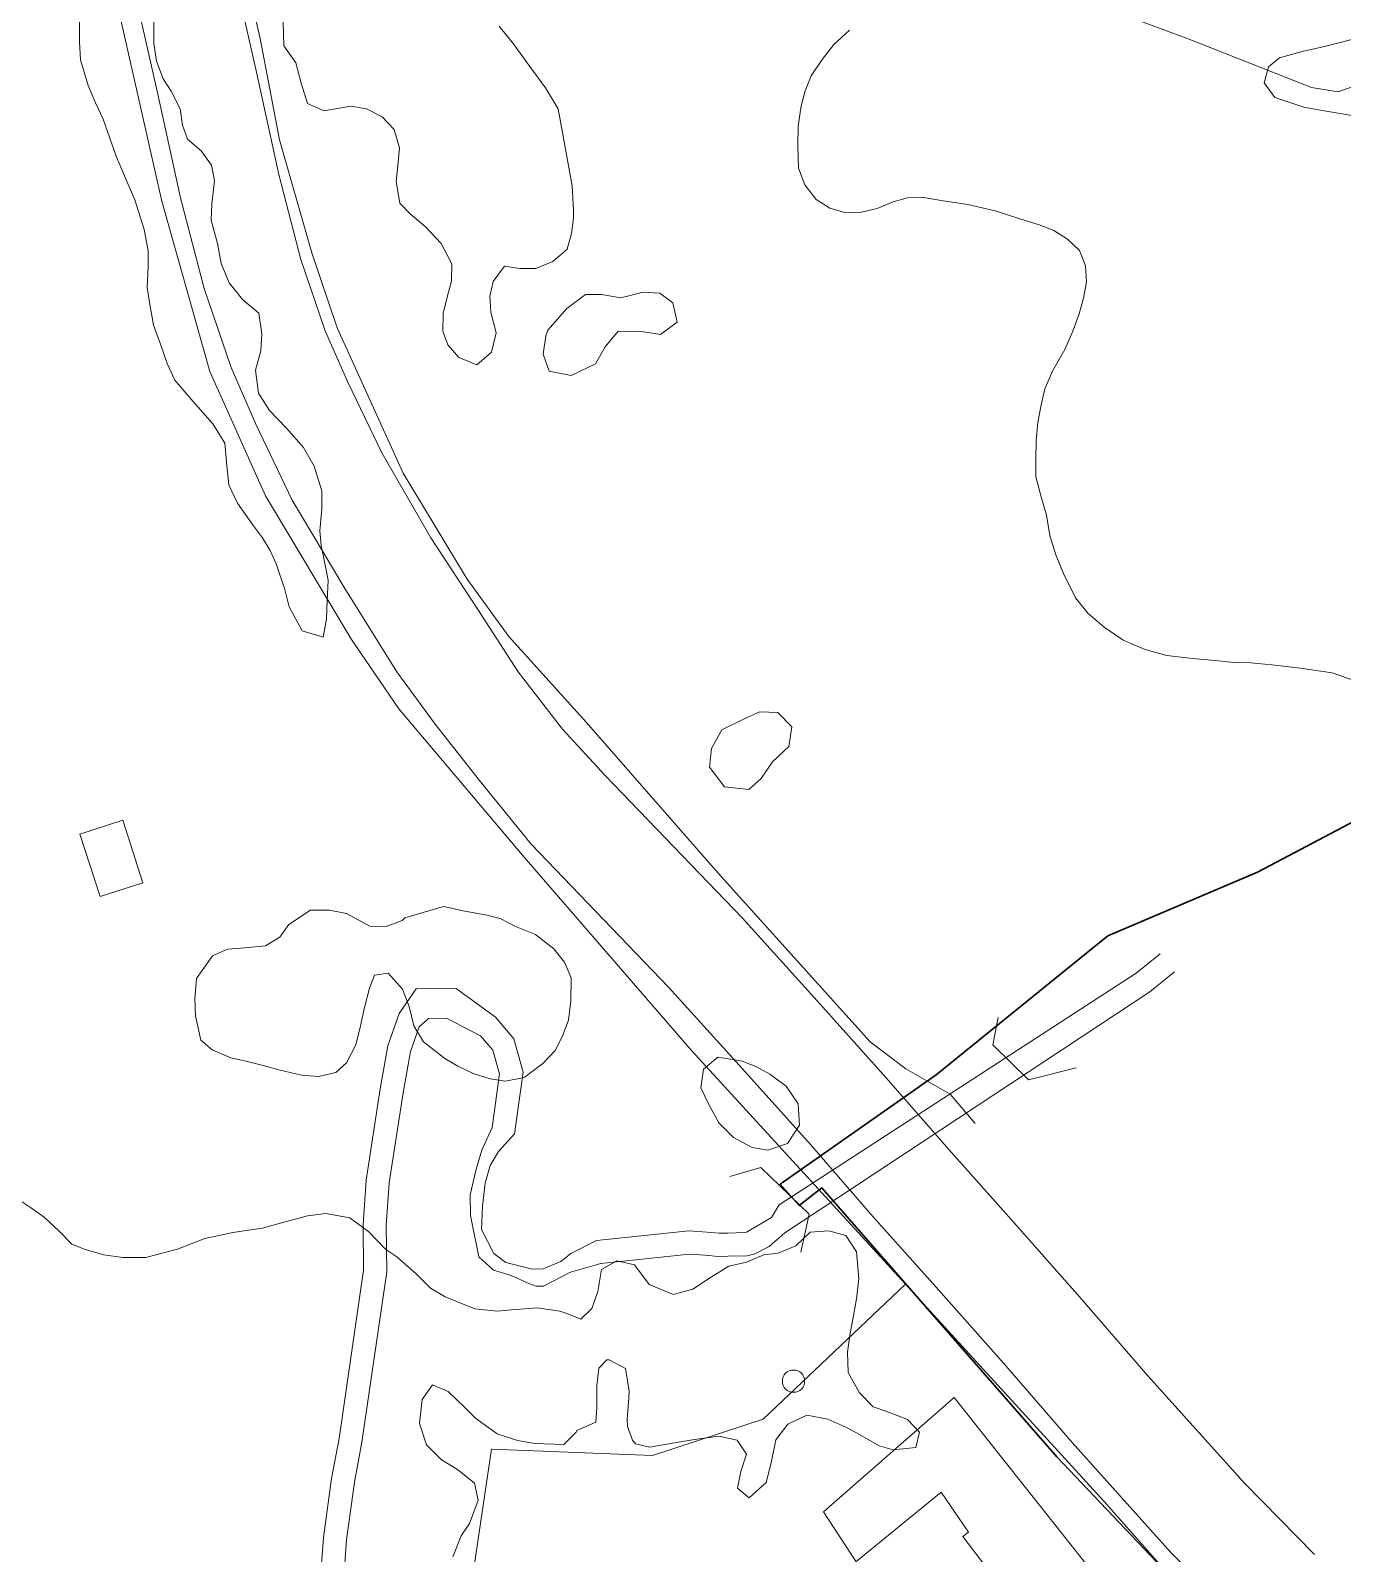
# Model space of a CAD drawing. Header units: metres. Extents: x 4652992 to 4879070, y 2074171 to 2309877.
# Drawn here: x 4654319.1 to 4654410.1, y 2308786.2 to 2308891.9 of the extents above; entities that cross this region are included whole.
import ezdxf

# ---------------------------------------------------------------- set-up
doc = ezdxf.new("R2010")
doc.units = ezdxf.units.M
doc.header["$MEASUREMENT"] = 0
doc.linetypes.add('DGN Style 3', pattern=[92.779933, 66.271381, -26.508552])
for name, color, linetype, lineweight in [('Level 18', 5, 'Continuous', 0), ('Level 2', 6, 'Continuous', 0), ('Level 20', 30, 'DGN Style 3', 0), ('Level 31', 38, 'Continuous', 0), ('Level 37', 3, 'Continuous', 0), ('Level 40', 1, 'Continuous', 0), ('Level 47', 6, 'Continuous', 0), ('Level 61', 4, 'Continuous', 0)]:
    doc.layers.add(name, color=color, linetype=linetype, lineweight=lineweight)
doc.layers.add('Limite', color=38, linetype='Continuous', lineweight=0, plot=False)

# ---------------------------------------------------------------- blocks, each defined once
blk = doc.blocks.new('POSTE_1')
at = {"layer": 'Level 61'}
blk.add_circle((-0.000047, -0.000019, -0.000024), 0.770001, dxfattribs=at)

msp = doc.modelspace()

# ---------------------------------------------------------------- linework, layer by layer
at = {"layer": 'Level 18', "color": 30}
for points in [[(4654408.185294, 2308786.147624, 1306.72987), (4654403.328991, 2308791.095168, 1306.38612), (4654396.613391, 2308798.555587, 1306.08612), (4654391.891044, 2308804.014549, 1305.76112), (4654387.138521, 2308809.382773, 1305.52987), (4654382.787087, 2308814.243391, 1305.40487), (4654378.45978, 2308819.2369, 1305.34237), (4654373.454791, 2308824.799345, 1305.42362), (4654368.466723, 2308830.304058, 1305.49237), (4654358.913801, 2308840.242278, 1305.58612), (4654355.988364, 2308843.421983, 1305.64862), (4654352.919092, 2308847.412944, 1305.70487), (4654350.157616, 2308851.669231, 1305.84237), (4654346.845952, 2308856.696398, 1306.12362), (4654343.442677, 2308862.594694, 1306.51737), (4654341.088858, 2308867.51184, 1306.78612), (4654339.525522, 2308871.078632, 1307.04862), (4654337.836768, 2308876.019027, 1307.42362), (4654336.307444, 2308881.92521, 1307.76112), (4654334.757459, 2308889.021381, 1308.24237), (4654333.13934, 2308896.198281, 1308.94862)], [(4654403.022573, 2308781.393626, 1306.732417), (4654398.216882, 2308786.289608, 1306.388667), (4654391.35363, 2308793.914054, 1306.088667), (4654386.612309, 2308799.394949, 1305.788667), (4654381.899324, 2308804.718514, 1305.557417), (4654377.523109, 2308809.606811, 1305.407417), (4654373.201578, 2308814.593657, 1305.344917), (4654368.248564, 2308820.098337, 1305.426167), (4654363.338072, 2308825.517439, 1305.494917), (4654353.803562, 2308835.436504, 1305.588667), (4654350.216395, 2308839.867814, 1305.948127), (4654347.155742, 2308843.766335, 1305.980053), (4654344.479755, 2308847.407747, 1306.128942), (4654340.80788, 2308853.292982, 1306.282942), (4654337.232138, 2308859.322679, 1306.519917), (4654334.711304, 2308864.588719, 1306.788667), (4654332.983045, 2308868.531789, 1307.051167), (4654331.113009, 2308874.002515, 1307.426167), (4654329.483137, 2308880.297011, 1307.763667), (4654327.909486, 2308887.501533, 1308.244917), (4654326.292631, 2308894.672825, 1308.951167)]]:
    msp.add_polyline3d(points, dxfattribs=at)
at = {"layer": 'Level 2'}
for points in [[(4654339.086096, 2308783.043416, 1303.004272), (4654339.398316, 2308787.321829, 1302.979272), (4654339.948513, 2308791.414843, 1302.804272), (4654340.478337, 2308794.207206, 1302.754272), (4654342.175864, 2308805.883416, 1302.129272), (4654342.146185, 2308809.026283, 1301.979272), (4654342.357108, 2308812.12367, 1301.916772), (4654343.333443, 2308818.458088, 1301.491772), (4654343.873188, 2308821.457726, 1301.391772), (4654344.655475, 2308823.688877, 1301.391772), (4654345.833329, 2308825.40045, 1301.391772), (4654348.595301, 2308825.429459, 1301.391772), (4654351.329002, 2308823.429644, 1301.391772), (4654352.601139, 2308821.926892, 1301.391772), (4654353.252841, 2308819.621921, 1301.379272), (4654352.664631, 2308815.340967, 1301.091772), (4654351.550396, 2308814.110268, 1301.014342), (4654350.965396, 2308813.143227, 1300.943324), (4654350.609262, 2308811.919785, 1300.921367), (4654350.430028, 2308810.34821, 1300.916772), (4654350.366747, 2308808.692922, 1300.916772), (4654351.220235, 2308807.033515, 1300.886598), (4654352.060047, 2308806.414256, 1300.830436), (4654353.899551, 2308805.94773, 1300.673), (4654354.638846, 2308805.977134, 1300.65759), (4654355.866573, 2308806.473276, 1300.629272), (4654356.565232, 2308807.039888, 1300.629272), (4654358.347649, 2308807.934912, 1300.629272), (4654364.761484, 2308808.600787, 1300.366772), (4654366.017241, 2308808.526266, 1300.379272), (4654366.857956, 2308808.447806, 1300.379272), (4654367.453552, 2308808.456097, 1300.379272), (4654368.596911, 2308808.491111, 1300.379272), (4654368.765755, 2308808.523161, 1300.379272), (4654370.492433, 2308809.526705, 1300.377514), (4654371.016383, 2308810.41725, 1300.365552), (4654395.8043, 2308826.492564, 1300.004272), (4654397.454278, 2308827.827958, 1299.954272)], [(4654340.691696, 2308782.8904, 1303), (4654341.002951, 2308787.155585, 1302.975), (4654341.540828, 2308791.15695, 1302.8), (4654342.069036, 2308793.940793, 1302.75), (4654343.789444, 2308805.774392, 1302.125), (4654343.759182, 2308808.97905, 1301.975), (4654343.961206, 2308811.945757, 1301.9125), (4654344.92402, 2308818.192451, 1301.4875), (4654345.437402, 2308821.045579, 1301.3875), (4654346.041698, 2308822.769085, 1301.3875), (4654346.67822, 2308823.346071, 1301.3875), (4654347.929898, 2308823.363496, 1301.3875), (4654350.306021, 2308822.142413, 1301.3875), (4654351.144587, 2308821.15183, 1301.3875), (4654351.609494, 2308819.507525, 1301.375), (4654351.09891, 2308815.791529, 1301.0875), (4654350.381019, 2308814.200434, 1301), (4654349.992239, 2308812.881904, 1300.925), (4654349.570418, 2308811.096623, 1300.9125), (4654349.605275, 2308809.671437, 1300.9125), (4654350.172603, 2308806.811915, 1300.9125), (4654351.187233, 2308805.872019, 1300.875), (4654352.421158, 2308805.503301, 1300.7875), (4654353.638032, 2308804.954951, 1300.679148), (4654354.163695, 2308804.771454, 1300.647756), (4654354.658835, 2308804.769404, 1300.632723), (4654356.543607, 2308805.737561, 1300.625), (4654358.656366, 2308806.345817, 1300.625), (4654364.797213, 2308806.983351, 1300.3625), (4654365.894528, 2308806.918233, 1300.375), (4654366.79408, 2308806.834282, 1300.375), (4654367.489456, 2308806.843962, 1300.375), (4654368.773026, 2308806.88327, 1300.375), (4654369.291024, 2308806.981595, 1300.375), (4654370.33458, 2308807.510651, 1300.375), (4654371.40608, 2308808.479588, 1300.375), (4654396.757491, 2308825.189597, 1300), (4654398.468708, 2308826.574555, 1299.95)]]:
    msp.add_polyline3d(points, dxfattribs=at)
at = {"layer": 'Level 20', "linetype": 'Continuous'}
msp.add_polyline3d([(4654411.182799, 2308888.141687, 1304.97572), (4654409.826727, 2308887.656783, 1304.88822), (4654407.977461, 2308887.948487, 1304.77572), (4654399.401263, 2308891.339712, 1301.66322), (4654394.413092, 2308893.174396, 1300.01322)], dxfattribs=at)
at = {"layer": 'Level 31'}
msp.add_polyline3d([(4654382.501945, 2308774.806129, 1309.226606), (4654375.332256, 2308784.812472, 1309.270356), (4654382.268959, 2308790.463888, 1309.232856), (4654384.172811, 2308787.690341, 1309.282856), (4654383.763666, 2308787.391853, 1309.295356), (4654389.299313, 2308780.139938, 1309.370356), (4654386.226963, 2308778.031725, 1310.851606), (4654386.465841, 2308777.690001, 1310.851606), (4654382.501945, 2308774.806129, 1309.226606)], dxfattribs=at)
msp.add_3dface([(4654323.900934, 2308831.803296, 1317.60973), (4654322.497577, 2308836.14856, 1317.65973), (4654325.467516, 2308837.107738, 1316.94723), (4654326.870873, 2308832.762474, 1316.80348)], dxfattribs=at)
at = {"layer": 'Level 37'}
for points in [[(4654379.788987, 2308804.918136, 1307.881605), (4654364.937699, 2308821.113465, 1307.281605), (4654353.324716, 2308834.551395, 1307.519105), (4654344.633436, 2308844.846601, 1307.694105), (4654341.351093, 2308849.646029, 1307.831605), (4654335.374187, 2308859.610974, 1309.694105), (4654331.519924, 2308868.247922, 1309.756605), (4654328.184102, 2308880.067136, 1309.956605), (4654324.671113, 2308895.628356, 1311.869105), (4654320.722692, 2308909.230167, 1316.156605), (4654317.127436, 2308919.609494, 1317.644105), (4654314.173976, 2308926.38669, 1317.794105), (4654310.174192, 2308931.777115, 1317.281605), (4654304.437763, 2308937.741711, 1316.819105), (4654299.004421, 2308939.861161, 1318.694105)], [(4654384.615449, 2308816.057209, 1307.33822), (4654382.896341, 2308818.084098, 1307.16322), (4654379.813758, 2308819.851575, 1307.17572), (4654377.328296, 2308821.735874, 1307.12572), (4654366.79413, 2308833.440605, 1307.22572), (4654357.629964, 2308843.920292, 1307.46322), (4654352.252777, 2308849.846575, 1307.67572), (4654349.378044, 2308853.830691, 1307.63822), (4654344.918079, 2308861.192076, 1307.93822), (4654340.343803, 2308871.265139, 1308.57572), (4654338.59689, 2308876.48324, 1308.95072), (4654336.334381, 2308884.317377, 1309.61322), (4654334.998878, 2308891.359929, 1310.20072), (4654331.978251, 2308904.571351, 1311.82572), (4654329.67575, 2308915.681208, 1313.71322), (4654328.340247, 2308922.723761, 1314.12572), (4654326.488105, 2308931.761309, 1314.575348)], [(4654402.073975, 2308780.215484, 1309.492243), (4654393.563303, 2308789.838061, 1308.354743), (4654379.788987, 2308804.918136, 1307.881605), (4654369.921347, 2308795.547043, 1309.244105), (4654362.221185, 2308793.009866, 1308.569105), (4654351.063643, 2308793.460606, 1308.319105), (4654349.130675, 2308780.508235, 1309.544105)], [(4654376.358819, 2308785.648825, 1309.264807), (4654374.1064, 2308789.099682, 1309.027307), (4654383.164854, 2308797.031426, 1308.864807), (4654402.344328, 2308772.835177, 1308.852307), (4654409.011999, 2308763.810841, 1309.527307)]]:
    msp.add_polyline3d(points, dxfattribs=at)
at = {"layer": 'Level 40', "color": 3}
for points in [[(4654327.62538, 2308892.559571, 1314.464725), (4654327.625143, 2308891.03477, 1314.364725), (4654327.80815, 2308889.777815, 1314.189725), (4654328.268316, 2308888.554637, 1313.839725), (4654328.820611, 2308887.696744, 1313.539725), (4654329.443311, 2308886.472699, 1313.314725), (4654329.623521, 2308885.352374, 1313.027225), (4654329.963468, 2308884.367813, 1312.752225), (4654330.902845, 2308883.551924, 1312.402225), (4654331.620471, 2308882.556534, 1311.989725), (4654331.83639, 2308881.484495, 1311.864725), (4654331.659513, 2308879.881311, 1311.839725), (4654331.593572, 2308878.749078, 1311.864725), (4654332.035824, 2308877.120557, 1312.039725), (4654332.305247, 2308875.739747, 1312.352225), (4654332.851828, 2308874.392713, 1312.552225), (4654333.809, 2308873.219768, 1312.789725), (4654334.918409, 2308872.292799, 1312.889725), (4654335.125817, 2308870.86825, 1312.902225), (4654335.050473, 2308869.683184, 1312.814725), (4654334.674461, 2308868.332258, 1312.539725), (4654334.879965, 2308866.744662, 1312.277225), (4654335.643595, 2308865.550714, 1312.114725), (4654336.832814, 2308864.310426, 1311.964725), (4654338.003226, 2308862.964472, 1311.777225), (4654338.74805, 2308861.664858, 1311.602225), (4654339.286121, 2308859.965314, 1311.527225), (4654339.280289, 2308858.713774, 1311.514725), (4654339.143823, 2308857.185292, 1311.539725), (4654339.232916, 2308856.162406, 1311.564725), (4654339.499541, 2308854.918226, 1311.564725), (4654339.727661, 2308853.76239, 1311.564725), (4654339.662612, 2308852.33048, 1311.589725), (4654339.604169, 2308851.088034, 1311.614725), (4654339.378491, 2308849.820038, 1311.702225), (4654337.907294, 2308850.237731, 1311.777225), (4654337.013148, 2308851.917139, 1311.777225), (4654336.710814, 2308853.113033, 1311.789725), (4654336.107932, 2308854.905468, 1311.864725), (4654335.701269, 2308855.819875, 1311.889725), (4654335.153676, 2308856.704184, 1311.914725), (4654334.544069, 2308857.544755, 1311.964725), (4654333.437576, 2308859.097495, 1312.039725), (4654332.824279, 2308860.374373, 1312.052225), (4654332.686383, 2308861.732447, 1312.089725), (4654332.555094, 2308863.279985, 1312.214725), (4654331.70975, 2308864.624205, 1312.414725), (4654331.033427, 2308865.39462, 1312.527225), (4654330.335501, 2308866.196, 1312.614725), (4654329.073972, 2308867.639393, 1312.689725), (4654328.54709, 2308868.792415, 1312.664725), (4654328.084127, 2308870.152223, 1312.564725), (4654327.61176, 2308871.459198, 1312.552225), (4654327.356442, 2308872.919259, 1312.452225), (4654327.154628, 2308874.070547, 1312.414725), (4654327.219677, 2308875.502457, 1312.414725), (4654327.233008, 2308876.643784, 1312.452225), (4654326.951385, 2308878.108392, 1312.589725), (4654326.311901, 2308880.152218, 1312.727225), (4654325.772819, 2308881.389037, 1312.789725), (4654325.007403, 2308883.182339, 1312.839725), (4654324.110578, 2308885.760778, 1312.839725), (4654323.578995, 2308886.887384, 1312.964725), (4654323.061516, 2308888.09324, 1313.127225), (4654322.53755, 2308889.872033, 1313.364725), (4654322.464466, 2308891.137216, 1313.764725), (4654322.472202, 2308892.551804, 1314.014725)], [(4654351.598026, 2308892.215017, 1313.04447), (4654352.553005, 2308891.012704, 1312.98197), (4654353.710372, 2308889.420545, 1312.98197), (4654354.802764, 2308887.921506, 1312.94447), (4654355.688759, 2308886.485417, 1312.81947), (4654356.663343, 2308881.130266, 1312.00697), (4654356.739401, 2308879.424589, 1311.80697), (4654356.750314, 2308878.876724, 1311.73197), (4654356.618528, 2308877.834825, 1311.01947), (4654356.314197, 2308876.740832, 1310.83197), (4654355.316238, 2308875.875844, 1310.66947), (4654354.142283, 2308875.396142, 1310.55697), (4654353.027122, 2308875.397668, 1310.38197), (4654351.966747, 2308875.553524, 1310.00697), (4654351.177912, 2308874.48862, 1309.48197), (4654350.940561, 2308873.464955, 1309.36947), (4654351.015171, 2308872.360107, 1309.28197), (4654351.385538, 2308870.931184, 1309.20697), (4654351.065006, 2308869.594298, 1309.10697), (4654350.035924, 2308868.707387, 1309.08197), (4654348.79482, 2308869.222048, 1309.04447), (4654348.025302, 2308870.092038, 1309.03197), (4654347.680046, 2308871.052541, 1309.03197), (4654347.708272, 2308872.276122, 1309.08197), (4654348.009874, 2308873.507081, 1309.20697), (4654348.273616, 2308874.526187, 1309.54447), (4654348.29711, 2308875.723286, 1309.88197), (4654347.569461, 2308877.132025, 1310.11947), (4654346.446671, 2308878.308726, 1310.45697), (4654345.430169, 2308879.166779, 1310.84447), (4654344.694503, 2308879.921726, 1311.48197), (4654344.44863, 2308881.438342, 1311.74447), (4654344.56349, 2308882.537762, 1311.91947), (4654344.675623, 2308883.774149, 1312.20697), (4654344.303251, 2308885.039624, 1312.43197), (4654343.480951, 2308885.918731, 1312.65697), (4654342.381268, 2308886.463564, 1312.79447), (4654341.299234, 2308886.65046, 1312.83197), (4654339.448576, 2308886.342241, 1312.90697), (4654338.286646, 2308886.843227, 1312.86947), (4654337.858763, 2308888.254786, 1312.80697), (4654337.483663, 2308889.657228, 1312.74447), (4654336.634248, 2308890.841308, 1312.68197), (4654336.60624, 2308892.511386, 1312.56947)], [(4654411.607862, 2308846.559402, 1306.85697), (4654409.390728, 2308847.327103, 1306.35697), (4654407.202288, 2308847.650006, 1305.83197), (4654405.21671, 2308847.8829, 1305.45697), (4654403.762533, 2308848.024035, 1305.03197), (4654402.617497, 2308848.05681, 1304.58197), (4654401.2696, 2308848.179594, 1304.20697), (4654399.709142, 2308848.339081, 1303.90697), (4654397.936124, 2308848.535271, 1303.65697), (4654396.424158, 2308848.961288, 1303.40697), (4654394.897844, 2308849.609703, 1303.20697), (4654393.579442, 2308850.49712, 1303.03197), (4654392.439857, 2308851.463621, 1302.93197), (4654391.595067, 2308852.54416, 1302.80697), (4654390.750677, 2308854.229416, 1302.68197), (4654390.220078, 2308855.530605, 1302.60697), (4654389.805457, 2308856.866749, 1302.48197), (4654389.569653, 2308858.281977, 1302.40697), (4654389.198474, 2308859.555639, 1302.35697), (4654388.846691, 2308860.935912, 1302.30697), (4654388.837795, 2308862.092038, 1302.30697), (4654388.867691, 2308863.461386, 1302.28197), (4654388.98447, 2308864.705772, 1302.28197), (4654389.20753, 2308865.931806, 1302.28197), (4654389.464333, 2308867.042052, 1302.35697), (4654390.02563, 2308868.319643, 1302.45697), (4654390.838279, 2308869.773753, 1302.48197), (4654391.399576, 2308871.051344, 1302.53197), (4654391.835196, 2308872.240674, 1302.60697), (4654392.145139, 2308873.341745, 1302.73197), (4654392.348802, 2308874.461167, 1302.90697), (4654392.277067, 2308875.573162, 1303.10697), (4654391.867095, 2308876.633601, 1303.25697), (4654391.026953, 2308877.438436, 1303.43197), (4654390.094879, 2308878.039223, 1303.58197), (4654389.070871, 2308878.435962, 1303.75697), (4654387.718325, 2308878.834451, 1304.00697), (4654386.013195, 2308879.403782, 1304.10697), (4654384.11955, 2308879.840724, 1304.10697), (4654382.40937, 2308880.081044, 1304.10697), (4654380.921449, 2308880.337967, 1304.03197), (4654379.926136, 2308880.289908, 1303.90697), (4654378.945169, 2308880.019451, 1303.73197), (4654377.819129, 2308879.554122, 1303.65697), (4654376.731883, 2308879.302016, 1303.60697), (4654375.577149, 2308879.281485, 1303.55697), (4654374.533744, 2308879.571613, 1303.48197), (4654373.60167, 2308880.1724, 1303.43197), (4654372.800321, 2308881.190458, 1303.38197), (4654372.356606, 2308882.366684, 1303.35697), (4654372.309316, 2308883.914302, 1303.28197), (4654372.339212, 2308885.28365, 1303.20697), (4654372.538227, 2308886.678778, 1303.15697), (4654372.838472, 2308887.726542, 1303.10697), (4654373.244997, 2308888.755955, 1303.08197), (4654373.999457, 2308889.890231, 1303.08197), (4654374.850499, 2308890.952849, 1303.05697), (4654375.904403, 2308891.925458, 1303.05697)], [(4654410.758175, 2308891.295255, 1307.80697), (4654408.859081, 2308890.79847, 1307.80697), (4654407.317619, 2308890.459853, 1307.68197), (4654405.75676, 2308890.014624, 1307.50697), (4654404.983305, 2308889.378453, 1307.33197), (4654404.673361, 2308888.277382, 1307.25697), (4654405.42157, 2308887.2685, 1307.25697), (4654407.435842, 2308886.590808, 1307.40697), (4654408.711203, 2308886.370589, 1307.53197), (4654410.092844, 2308886.132017, 1307.63197), (4654411.580765, 2308885.875094, 1307.75697)], [(4654356.294277, 2308872.610565, 1304.53197), (4654357.58767, 2308873.591028, 1304.34447), (4654358.692084, 2308873.594101, 1304.09447), (4654360.041486, 2308873.347353, 1303.76947), (4654361.591464, 2308873.757771, 1303.45072), (4654362.750772, 2308873.682191, 1303.26947), (4654363.649801, 2308873.001258, 1303.15697), (4654363.950489, 2308871.676472, 1303.16322), (4654362.788224, 2308870.811733, 1303.34447), (4654361.460779, 2308871.02702, 1303.51322), (4654359.851527, 2308871.05574, 1303.71322), (4654358.939061, 2308869.968021, 1304.08197), (4654358.268868, 2308868.769306, 1304.38822), (4654356.595597, 2308867.978933, 1304.55072), (4654355.061221, 2308868.271444, 1304.54447), (4654354.637978, 2308869.451355, 1304.51322), (4654354.837317, 2308870.717506, 1304.46947), (4654354.963016, 2308871.110881, 1304.46322), (4654356.294277, 2308872.610565, 1304.53197)], [(4654369.674754, 2308844.638523, 1307.085095), (4654370.927038, 2308844.573949, 1307.035095), (4654371.90228, 2308843.579822, 1306.997595), (4654371.684066, 2308842.2134, 1307.022595), (4654370.541399, 2308841.130314, 1307.053845), (4654369.774226, 2308839.996229, 1307.141345), (4654368.909572, 2308839.236854, 1307.278845), (4654367.238098, 2308839.415027, 1307.328845), (4654366.194425, 2308840.792619, 1307.247595), (4654366.318288, 2308842.092723, 1307.066345), (4654367.045244, 2308843.385163, 1306.966345), (4654368.550565, 2308844.116627, 1306.960095), (4654369.674754, 2308844.638523, 1307.085095)], [(4654347.720538, 2308831.110377, 1312.845975), (4654349.095179, 2308830.819514, 1312.570975), (4654350.735636, 2308830.509788, 1312.133475), (4654351.666352, 2308830.295446, 1311.745975), (4654352.723676, 2308829.735805, 1311.445975), (4654354.103725, 2308829.174448, 1311.045975), (4654355.378065, 2308828.173057, 1310.395975), (4654356.13014, 2308827.261691, 1310.170975), (4654356.578943, 2308826.159995, 1310.058475), (4654356.563837, 2308824.572183, 1310.058475), (4654356.403394, 2308823.225074, 1310.033475), (4654355.953002, 2308822.062725, 1310.020975), (4654355.487839, 2308821.118571, 1310.008475), (4654354.626294, 2308820.215787, 1310.008475), (4654353.323526, 2308819.254276, 1310.008475), (4654352.038037, 2308818.990648, 1309.920975), (4654350.962709, 2308819.149049, 1309.895975), (4654349.79427, 2308819.539149, 1309.895975), (4654348.727582, 2308820.046491, 1309.883475), (4654347.826937, 2308820.579124, 1309.845975), (4654346.336305, 2308821.725623, 1309.820975), (4654345.673913, 2308822.83718, 1309.845975), (4654345.35027, 2308824.186864, 1309.908475), (4654344.8894, 2308825.371509, 1309.908475), (4654343.878171, 2308826.489284, 1310.108475), (4654342.938816, 2308826.354685, 1310.533475), (4654342.58747, 2308825.444824, 1310.820975), (4654342.239552, 2308824.103074, 1311.133475), (4654341.957907, 2308822.830769, 1311.445975), (4654341.640784, 2308821.510667, 1311.858475), (4654340.988871, 2308820.27523, 1312.258475), (4654340.247804, 2308819.594284, 1312.520975), (4654339.040655, 2308819.317152, 1312.945975), (4654337.872941, 2308819.410609, 1313.358475), (4654336.298756, 2308819.78978, 1313.533475), (4654335.299065, 2308820.069924, 1313.533475), (4654333.907674, 2308820.417587, 1314.308475), (4654332.972277, 2308820.60578, 1314.733475), (4654331.67525, 2308821.179782, 1315.133475), (4654330.876356, 2308821.829657, 1315.508475), (4654330.509126, 2308823.537285, 1315.620975), (4654330.475433, 2308824.702209, 1315.558475), (4654330.593013, 2308826.110619, 1315.395975), (4654331.685425, 2308827.701426, 1314.983475), (4654332.737873, 2308828.166961, 1314.708475), (4654333.964474, 2308828.252046, 1314.433475), (4654335.361802, 2308828.388572, 1314.120975), (4654336.35932, 2308828.998356, 1313.808475), (4654336.997912, 2308829.858703, 1313.470975), (4654338.497519, 2308830.867153, 1312.745975), (4654339.814528, 2308830.855786, 1312.420975), (4654340.984945, 2308830.627082, 1312.120975), (4654342.60542, 2308829.75472, 1312.045975), (4654343.756385, 2308829.718062, 1312.045975), (4654344.856377, 2308830.148446, 1312.033475), (4654345.050513, 2308830.330632, 1312.020975), (4654347.720538, 2308831.110377, 1312.845975)], [(4654368.455935, 2308820.387357, 1309.991345), (4654369.398146, 2308820.006159, 1309.878845), (4654370.369481, 2308819.483182, 1309.828845), (4654371.505058, 2308818.658381, 1309.828845), (4654372.347501, 2308817.419119, 1309.878845), (4654372.438954, 2308815.95371, 1309.903845), (4654371.607774, 2308814.674663, 1309.903845), (4654370.238281, 2308814.199538, 1309.903845), (4654369.151891, 2308814.386769, 1309.853845), (4654367.855186, 2308815.075229, 1309.753845), (4654366.837292, 2308816.098563, 1309.666345), (4654366.136883, 2308817.36805, 1309.591345), (4654365.581137, 2308818.530551, 1309.541345), (4654365.762059, 2308819.83961, 1309.528845), (4654366.755333, 2308820.653092, 1309.566345), (4654367.475535, 2308820.556322, 1309.641345), (4654368.455935, 2308820.387357, 1309.991345)], [(4654318.027934, 2308810.931093, 1324.483475), (4654319.072398, 2308810.219155, 1324.795975), (4654320.018131, 2308809.550814, 1325.033475), (4654321.024882, 2308808.601236, 1324.545975), (4654321.933923, 2308807.694295, 1323.470975), (4654322.780021, 2308807.334159, 1322.370975), (4654324.154981, 2308806.936515, 1321.420975), (4654325.463198, 2308806.764754, 1320.445975), (4654327.068371, 2308806.756224, 1319.520975), (4654328.025982, 2308807.020033, 1319.020975), (4654329.261963, 2308807.343081, 1318.445975), (4654331.162398, 2308808.087631, 1317.770975), (4654333.110991, 2308808.502308, 1317.345975), (4654335.144912, 2308808.795094, 1317.120975), (4654336.83372, 2308809.254522, 1316.920975), (4654338.296115, 2308809.645761, 1316.695975), (4654339.556174, 2308809.803873, 1316.470975), (4654341.218797, 2308809.517465, 1315.845975), (4654342.543494, 2308808.538922, 1315.245975), (4654343.717813, 2308807.318302, 1314.270975), (4654344.484076, 2308806.81113, 1313.495975), (4654345.823558, 2308805.615655, 1312.570975), (4654346.82722, 2308804.638818, 1312.170975), (4654347.843975, 2308804.034899, 1311.770975), (4654348.690072, 2308803.674763, 1311.295975), (4654349.890576, 2308803.19998, 1310.370975), (4654351.467871, 2308803.035463, 1309.820975), (4654352.44956, 2308803.134336, 1309.595975), (4654354.238482, 2308803.254941, 1309.220975), (4654355.806484, 2308803.038428, 1309.070975), (4654356.40994, 2308802.819648, 1309.060263)], [(4654356.40994, 2308802.819648, 1309.060263), (4654357.251148, 2308802.483423, 1308.910263), (4654358.013068, 2308803.22693, 1308.572763), (4654358.444138, 2308804.410111, 1308.097763), (4654358.689081, 2308805.926037, 1307.522763), (4654359.75473, 2308806.535228, 1307.022763), (4654360.986005, 2308806.241164, 1306.772763), (4654362.000291, 2308804.89106, 1306.735263), (4654363.677944, 2308804.192095, 1306.760263), (4654365.028273, 2308804.560909, 1306.760263), (4654366.264526, 2308805.3594, 1306.747763), (4654367.52728, 2308806.153326, 1306.735263), (4654368.752555, 2308806.434336, 1306.760263), (4654369.962925, 2308806.936596, 1306.947763), (4654370.942855, 2308807.068515, 1307.235263), (4654372.179726, 2308807.566211, 1307.560263), (4654373.170015, 2308808.516404, 1307.835263), (4654374.472722, 2308808.620067, 1308.397763), (4654375.64147, 2308808.282102, 1308.697763), (4654376.392815, 2308807.141294, 1308.947763), (4654376.550772, 2308805.282625, 1309.160263), (4654376.382642, 2308803.890147, 1309.272763), (4654376.149296, 2308802.590906, 1309.397763), (4654375.954046, 2308801.503786, 1309.460263), (4654375.773702, 2308800.195417, 1309.572763), (4654375.817583, 2308798.766424, 1309.685263), (4654376.605572, 2308797.373288, 1309.797763), (4654377.54926, 2308796.390702, 1309.960263), (4654378.501235, 2308796.062735, 1310.272763), (4654379.932924, 2308795.515472, 1310.597763), (4654380.758392, 2308794.635252, 1310.910263), (4654380.514902, 2308793.583776, 1310.910263), (4654378.928133, 2308793.419694, 1310.647763), (4654377.966633, 2308793.694631, 1310.510263), (4654376.604305, 2308794.475965, 1310.135263), (4654375.659164, 2308794.994102, 1310.010263), (4654374.391245, 2308795.540495, 1309.860263), (4654372.938436, 2308795.818042, 1309.647763), (4654371.624751, 2308795.196899, 1309.585263), (4654370.800923, 2308794.108696, 1309.610263), (4654370.457427, 2308792.500402, 1309.810263), (4654370.13029, 2308791.135309, 1309.910263), (4654368.930681, 2308790.084489, 1309.910263), (4654368.120119, 2308790.74346, 1309.735263), (4654368.356156, 2308791.905561, 1309.572763), (4654368.765488, 2308793.119822, 1309.435263), (4654368.118076, 2308794.078717, 1309.247763), (4654366.829037, 2308794.355395, 1309.010263), (4654365.148477, 2308794.125461, 1308.897763), (4654363.768956, 2308793.89835, 1308.897763), (4654362.021108, 2308793.598, 1308.647763), (4654361.050084, 2308793.819906, 1308.072763), (4654360.84967, 2308794.073105, 1308.010263), (4654360.503297, 2308795.034824, 1307.810263), (4654360.483011, 2308795.530353, 1307.785263), (4654360.581161, 2308796.989555, 1307.647763), (4654360.613878, 2308797.475955, 1307.647763), (4654360.350534, 2308799.052086, 1307.585263), (4654359.229408, 2308799.655203, 1307.635263), (4654359.065638, 2308799.656073, 1307.660263), (4654358.496061, 2308799.070787, 1307.622763), (4654358.361267, 2308797.863914, 1307.797763), (4654358.36436, 2308796.35994, 1307.997763), (4654358.289402, 2308795.334109, 1308.347763), (4654356.988475, 2308794.753687, 1309.045975)], [(4654356.988475, 2308794.753687, 1309.045975), (4654356.930584, 2308794.644567, 1309.045975), (4654356.078581, 2308793.773007, 1309.145975), (4654354.057752, 2308793.853139, 1309.345975), (4654352.862742, 2308794.058995, 1309.445975), (4654351.445118, 2308794.517584, 1309.595975), (4654349.973843, 2308795.574973, 1309.770975), (4654349.202087, 2308796.351073, 1309.895975), (4654348.06114, 2308797.458751, 1310.195975), (4654346.96455, 2308797.915634, 1310.445975), (4654346.249832, 2308796.913233, 1310.295975), (4654346.056378, 2308795.231479, 1310.145975), (4654346.542164, 2308793.754294, 1309.970975), (4654347.58849, 2308792.716512, 1309.870975), (4654348.699866, 2308792.042697, 1309.820975), (4654349.868692, 2308791.091005, 1309.795975), (4654350.141157, 2308789.918549, 1309.795975), (4654349.532047, 2308788.308397, 1309.945975), (4654348.949121, 2308787.444081, 1310.045975), (4654348.367889, 2308785.989915, 1310.370975)]]:
    msp.add_polyline3d(points, dxfattribs=at)
at = {"layer": 'Level 47'}
for points in [[(4654386.222136, 2308823.425238, 1302.689725), (4654385.852266, 2308821.52666, 1302.702225), (4654388.337022, 2308819.080752, 1302.502225), (4654391.635149, 2308819.921813, 1302.502225)], [(4654372.532391, 2308807.126204, 1303.602225), (4654373.116246, 2308809.75736, 1303.602225), (4654369.760353, 2308813.012214, 1303.577225), (4654367.608506, 2308812.389645, 1303.427225)]]:
    msp.add_polyline3d(points, dxfattribs=at)
at = {"layer": 'Limite', "color": 5, "linetype": 'Continuous', "lineweight": 30}
msp.add_polyline3d([(4654411.425732, 2308837.290399, 1300.158495), (4654404.220408, 2308833.496314, 1301.296813), (4654393.838267, 2308829.074226, 1301.891543), (4654381.909981, 2308819.429775, 1305.349364), (4654371.088908, 2308811.841124, 1303.555797), (4654372.403925, 2308810.357552, 1304.162112), (4654373.973771, 2308811.591761, 1305.829406), (4654390.301115, 2308792.913865, 1306.605466), (4654399.365116, 2308783.372841, 1306.780722)], dxfattribs=at)

# ---------------------------------------------------------------- block references
at = {"layer": 'Level 61'}
msp.add_blockref('POSTE_1', (4654372.01805, 2308798.17555, 1307.23945), dxfattribs=at)

doc.saveas('drawing.dxf')
